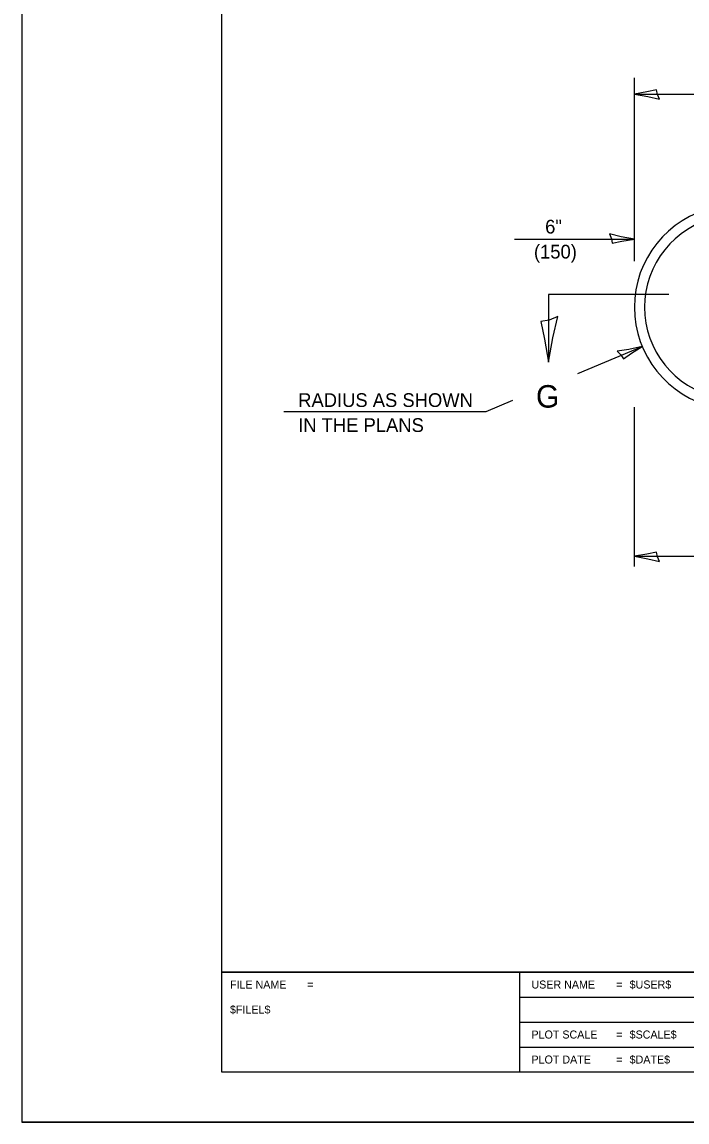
# Model space of a CAD drawing. Extents: x 99619 to 100299, y 99979 to 100419.
# Drawn here: x 99619.1 to 99752.1, y 99979.3 to 100199.3 of the extents above; entities that cross this region are included whole.
import ezdxf

# ---------------------------------------------------------------- set-up
doc = ezdxf.new("R2010")
doc.units = 0
for name, color, linetype in [('Design_PR_Back of Gutter or Curb line', 7, 'Continuous'), ('Design_PR_Roadway Dimensions', 7, 'Continuous'), ('Design_PR_Roadway Notes', 7, 'Continuous'), ('Level 43', 7, 'Continuous'), ('Sheets_50 Reference Boundary', 7, 'Continuous'), ('Sheets_General Details', 7, 'Continuous'), ('Sheets_Printer Plotting Border', 7, 'Continuous')]:
    doc.layers.add(name, color=color, linetype=linetype)

msp = doc.modelspace()

# ---------------------------------------------------------------- linework, layer by layer
at = {"layer": 'Design_PR_Back of Gutter or Curb line'}
for radius in [20.44, 18.4]:
    msp.add_arc((99761.98, 100142.28), radius, 102.6023, 257.3977, dxfattribs=at)
at = {"layer": 'Design_PR_Roadway Notes'}
for p, q in [((99748.46, 100144.83), (99724.33, 100144.83)), ((99724.33, 100144.83), (99724.33, 100131.31)), ((99730.2, 100129.06), (99743.1, 100134.43)), ((99711.88, 100121.44), (99717.25, 100123.68)), ((99671.43, 100121.44), (99711.88, 100121.44))]:
    msp.add_line(p, q, dxfattribs=at)
for points in [[(99726.25, 100140.45), (99724.49, 100139.71), (99722.8, 100139.42), (99723.54, 100135.88), (99724.33, 100131.31), (99725.22, 100136.19)], [(99738.08, 100133.47), (99738.83, 100132.74), (99739.33, 100131.95), (99740.96, 100133.07), (99743.1, 100134.43), (99740.45, 100133.85)]]:
    msp.add_lwpolyline(points, close=True, dxfattribs=at)
at = {"layer": 'Level 43'}
for p, q in [((99741.55, 100151.51), (99741.55, 100188.15)), ((99741.55, 100184.93), (99847.05, 100184.93)), ((99717.57, 100155.9), (99741.55, 100155.9)), ((99741.55, 100090.43), (99741.55, 100122.3)), ((99741.55, 100092.47), (99809.61, 100092.47))]:
    msp.add_line(p, q, dxfattribs=at)
for points in [[(99746.55, 100183.88), (99746.15, 100184.84), (99745.99, 100185.76), (99744.05, 100185.36), (99741.55, 100184.93), (99744.22, 100184.44)], [(99736.55, 100156.95), (99736.96, 100155.99), (99737.12, 100155.07), (99739.05, 100155.47), (99741.55, 100155.9), (99738.89, 100156.39)], [(99746.55, 100091.42), (99746.15, 100092.38), (99745.99, 100093.3), (99744.05, 100092.9), (99741.55, 100092.47), (99744.22, 100091.98)]]:
    msp.add_lwpolyline(points, close=True, dxfattribs=at)
at = {"layer": 'Sheets_50 Reference Boundary'}
msp.add_lwpolyline([(99659.06, 100409.33), (100289.06, 100409.33), (100289.06, 100009.33), (99659.06, 100009.33)], close=True, dxfattribs=at)
at = {"layer": 'Sheets_General Details'}
for p, q in [((99619.06, 100419.33), (99619.06, 99979.33)), ((99659.06, 100009.33), (100289.06, 100009.33)), ((99718.55, 100009.33), (99718.55, 99989.33)), ((99718.55, 100004.33), (99902.55, 100004.33)), ((99718.55, 99999.33), (99902.55, 99999.33)), ((99718.55, 99994.33), (99902.55, 99994.33)), ((100299.06, 99979.33), (99619.06, 99979.33))]:
    msp.add_line(p, q, dxfattribs=at)
msp.add_lwpolyline([(99659.06, 100409.33), (100289.06, 100409.33), (100289.06, 99989.33), (99659.06, 99989.33)], close=True, dxfattribs=at)
at = {"layer": 'Sheets_Printer Plotting Border'}
msp.add_lwpolyline([(99619.06, 99979.33), (100299.06, 99979.33), (100299.06, 100419.33), (99619.06, 100419.33)], close=True, dxfattribs=at)

# ---------------------------------------------------------------- texts
at = {"layer": 'Design_PR_Roadway Dimensions'}
for s, p in [('6"', (99723.69, 100157.03)), ('(150)', (99721.45, 100152.03))]:
    msp.add_text(s, height=2.75, dxfattribs=at).set_placement(p)
at = {"layer": 'Design_PR_Roadway Notes'}
for s, height, p in [('G', 4.5, (99721.86, 100122.21)), ('RADIUS AS SHOWN', 2.75, (99674.3, 100122.34)), ('IN THE PLANS', 2.75, (99674.3, 100117.34))]:
    msp.add_text(s, height=height, dxfattribs=at).set_placement(p)
at = {"layer": 'Sheets_General Details'}
for s, p in [('FILE NAME', (99660.66, 100006.03)), ('USER NAME', (99720.95, 100006.03)), ('$USER$', (99740.59, 100006.03)), ('=', (99676.11, 100006.03)), ('=', (99737.91, 100006.03)), ('$FILEL$', (99660.66, 100001.03)), ('PLOT SCALE', (99720.95, 99996.03)), ('=', (99737.91, 99996.03)), ('$SCALE$', (99740.59, 99996.03)), ('PLOT DATE', (99720.95, 99991.03)), ('$DATE$', (99740.59, 99991.03)), ('=', (99737.91, 99991.03))]:
    msp.add_text(s, height=1.6, rotation=360, dxfattribs=at).set_placement(p)

doc.saveas('drawing.dxf')
